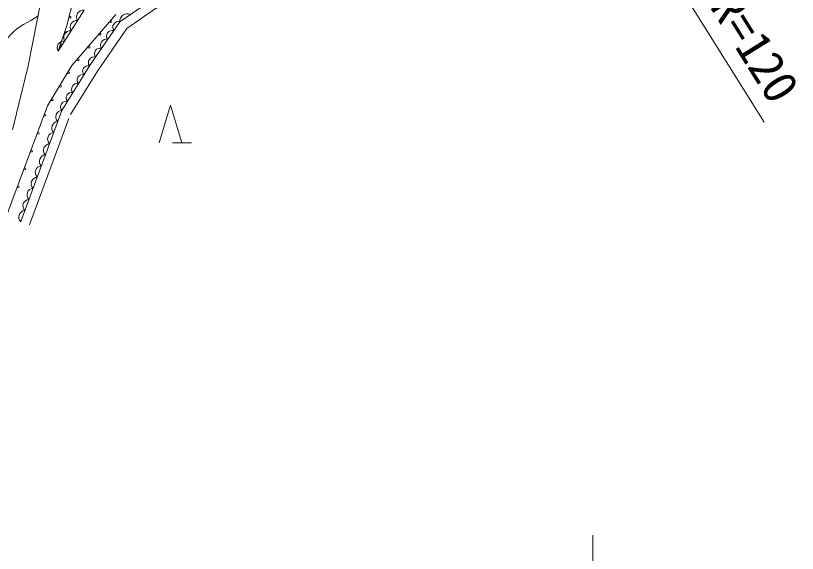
# Model space of a CAD drawing. Units: millimetres, scale not verified. Extents: x 40000 to 680000, y 20000 to 380000.
# Drawn here: x 499018 to 540288, y 239048 to 267454 of the extents above; entities that cross this region are included whole.
import ezdxf
from ezdxf.enums import TextEntityAlignment as Align

# ---------------------------------------------------------------- set-up
doc = ezdxf.new("R2010")
doc.units = ezdxf.units.MM
doc.header["$LTSCALE"] = 1000
doc.linetypes.add('DASHED', pattern=[7.5, 6, -1.5])
for name, color, linetype, lineweight in [('M-BGD', 7, 'Continuous', 13), ('M-BGD-EXST', 7, 'Continuous', 13), ('M-STR-HTXT', 7, 'Continuous', 13)]:
    doc.layers.add(name, color=color, linetype=linetype, lineweight=lineweight)
doc.styles.add('ＭＳ ゴシック', font='')
doc.styles.get('ＭＳ ゴシック').set_extended_font_data('MS Gothic')

msp = doc.modelspace()

# ---------------------------------------------------------------- linework, layer by layer
at = {"layer": 'M-BGD'}
for p, q in [((501725, 266937), (502192, 268752)), ((500421, 268537), (499680, 264810)), ((504523, 267128), (506185, 268289)), ((501267, 265571), (502633, 267741)), ((501989, 264816), (504304, 267510)), ((504523, 267128), (502915, 264800)), ((501267, 265571), (501725, 266937)), ((498858, 261413), (499680, 264810)), ((500697, 262683), (501989, 264816)), ((501459, 262451), (502915, 264800)), ((497870, 255119), (500697, 262683)), ((499286, 256571), (501459, 262451))]:
    msp.add_line(p, q, dxfattribs=at)
at = {"layer": 'M-BGD', "linetype": 'DASHED'}
msp.add_lwpolyline([(499755, 256397), (501911, 262230), (503333, 264526), (504883, 266769), (506405, 267832), (507878, 268268), (509794, 268517)], dxfattribs=at)
at = {"layer": 'M-BGD'}
for centre in [(501890, 267378), (504052, 267141), (501658, 266579), (503474, 266467), (501429, 265897), (502895, 265794), (502316, 265120), (501816, 264434), (501386, 263724), (500955, 263013), (500567, 262193), (500214, 261247), (499861, 260302), (499507, 259356), (499154, 258411)]:
    msp.add_circle(centre, 50, dxfattribs=at)
for centre, radius, start, end in [((502595, 267387), 357, 83.8865, 211.7324), ((504906, 267169), 386, 63.7008, 186.1464), ((502254, 266844), 357, 83.8865, 211.7324), ((504444, 266838), 300, 74.8567, 215.8772), ((501912, 266301), 357, 83.886, 211.7329), ((504123, 266372), 300, 74.8549, 215.8785), ((503801, 265907), 300, 74.8561, 215.8769), ((501571, 265759), 357, 83.886, 211.7329), ((503479, 265441), 300, 74.8561, 215.8769), ((503158, 264975), 300, 74.8561, 215.8778), ((502846, 264517), 291, 76.421, 220.0151), ((502555, 264047), 291, 76.4211, 220.0154), ((502264, 263577), 291, 76.421, 220.0151), ((501973, 263108), 291, 76.4211, 220.0154), ((501682, 262638), 291, 76.421, 220.0151), ((501487, 262106), 346, 94.6345, 224.7969), ((501270, 261518), 346, 94.6325, 224.7981), ((501053, 260930), 346, 94.6329, 224.7971), ((500835, 260342), 346, 94.6333, 224.7973), ((500618, 259754), 346, 94.6333, 224.7973), ((500401, 259166), 346, 94.6343, 224.7963), ((500183, 258578), 346, 94.6345, 224.7969), ((499966, 257990), 346, 94.6329, 224.7971), ((499749, 257402), 346, 94.6333, 224.7973), ((499531, 256814), 346, 94.6333, 224.7973)]:
    msp.add_arc(centre, radius, start, end, dxfattribs=at)
msp.add_open_spline([(500203, 267438), (499715, 267106), (499137, 266879), (498741, 266442), (498007, 265634), (497690, 264529), (497167, 263571), (496891, 263065), (496652, 262535), (496339, 262051), (495643, 260971), (494559, 260141), (494014, 258978), (493306, 257470), (493725, 255546), (492877, 254112), (491943, 252534), (490149, 251662), (488785, 250436)], degree=3, knots=[0, 0, 0, 0, 1, 1, 1, 2, 2, 2, 3, 3, 3, 4, 4, 4, 5, 5, 5, 6, 6, 6, 6], dxfattribs=at)
at = {"layer": 'M-BGD-EXST'}
for p, q in [((507195, 262727), (506595, 260727)), ((507195, 262727), (507795, 260727)), ((508295, 260727), (507295, 260727)), ((529489, 240013), (529489, 234013))]:
    msp.add_line(p, q, dxfattribs=at)
at = {"layer": 'M-STR-HTXT'}
msp.add_line((522338, 287769), (538532, 261831), dxfattribs=at)

# ---------------------------------------------------------------- texts
at = {"layer": 'M-STR-HTXT', "style": 'ＭＳ ゴシック'}
msp.add_text('R=120', height=1833, rotation=301.978, dxfattribs=at).set_placement((535160, 267654), align=Align.BOTTOM_LEFT)

doc.saveas('drawing.dxf')
